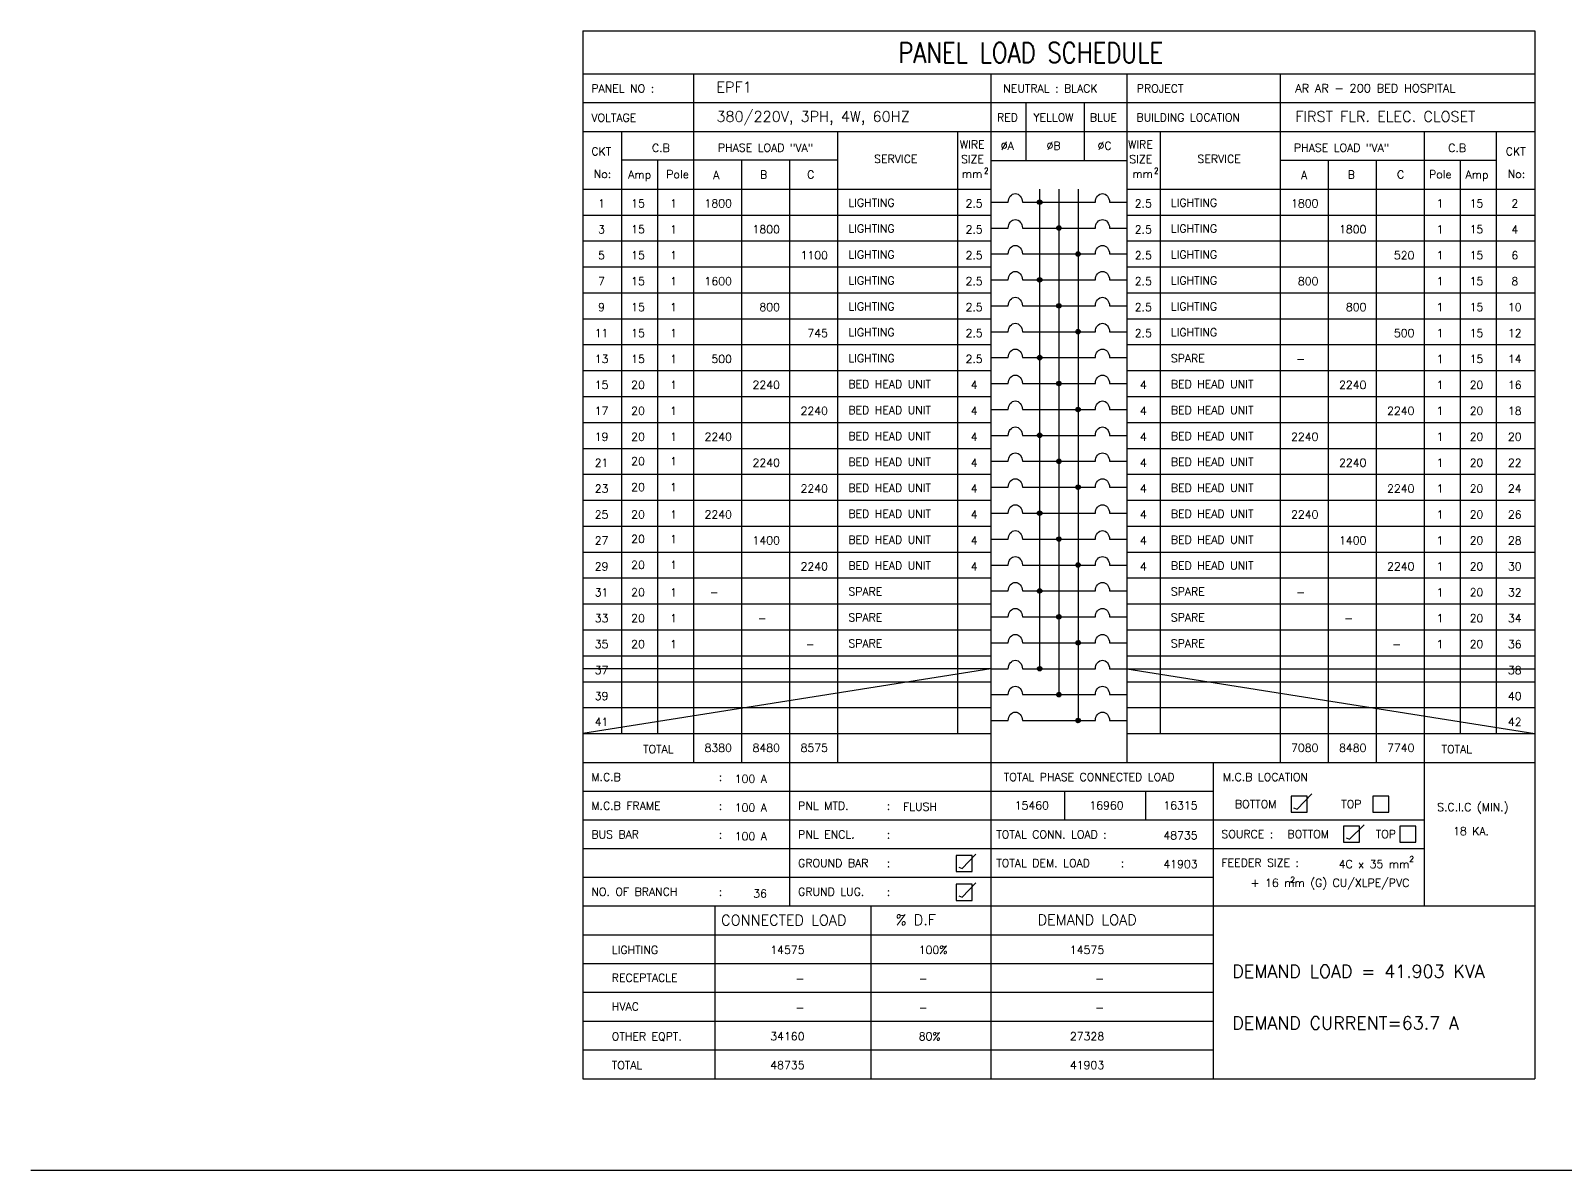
# Model space of a CAD drawing. Extents: x -114332 to -114222, y 51618 to 51715.
# Drawn here: x -114331.95 to -114298.43, y 51679.3 to 51704.18 of the extents above; entities that cross this region are included whole.
import ezdxf
from ezdxf.enums import TextEntityAlignment as Align

# ---------------------------------------------------------------- set-up
doc = ezdxf.new("R2010")
doc.units = 0
doc.header["$MEASUREMENT"] = 0
for name, color, linetype in [('BORDER', 4, 'CONTINUOUS'), ('E-TXT', 2, 'CONTINUOUS'), ('PANEL', 2, 'CONTINUOUS')]:
    doc.layers.add(name, color=color, linetype=linetype)
doc.styles.add('ROMANS', font='ROMANS.shx', dxfattribs={"height": 0.4})
pattern_1 = [(315, (90723.014225, 53737.267809), (0.00864749998874, 0.00864749998874), [])]
pattern_2 = [(315, (90723.014225, 53738.96595), (0.00864749998874, 0.00864749998874), [])]
pattern_3 = [(315, (90723.014225, 53740.664091), (0.00864749998874, 0.00864749998874), [])]
pattern_4 = [(315, (90723.014225, 53742.362232), (0.00864749998874, 0.00864749998874), [])]
pattern_5 = [(315, (90723.014225, 53744.060373), (0.00864749998874, 0.00864749998874), [])]
pattern_6 = [(315, (90723.014225, 53745.758515), (0.00864749998874, 0.00864749998874), [])]

msp = doc.modelspace()

# ---------------------------------------------------------------- hatches: boundary and pattern name
at = {"layer": 'PANEL', "linetype": 'Continuous'}
h = msp.add_hatch(dxfattribs=at)
h.set_pattern_fill('ANSI31', color=256, scale=0.068485, angle=406.041, style=0)
h.set_pattern_definition([(91.040959325, (90723.014225, 53745.758515), (-0.00855917542476, -0.00015552164567), [])])
h.paths.add_polyline_path([(-114309.962, 51700.44, 1), (-114309.865, 51700.44, 1)])
h = msp.add_hatch(dxfattribs=at)
h.set_pattern_fill('ANSI31', color=256, scale=0.097835, angle=270, style=0)
h.set_pattern_definition(pattern_6)
h.paths.add_polyline_path([(-114309.543, 51699.874, 1), (-114309.445, 51699.874, 1)])
h = msp.add_hatch(dxfattribs=at)
h.set_pattern_fill('ANSI31', color=256, scale=0.097835, angle=270, style=0)
h.set_pattern_definition(pattern_6)
h.paths.add_polyline_path([(-114309.026, 51699.308, 1), (-114309.124, 51699.308, 1)])
h = msp.add_hatch(dxfattribs=at)
h.set_pattern_fill('ANSI31', color=256, scale=0.097835, angle=270, style=0)
h.set_pattern_definition(pattern_6)
h.paths.add_polyline_path([(-114309.865, 51698.742, 1), (-114309.962, 51698.742, 1)])
h = msp.add_hatch(dxfattribs=at)
h.set_pattern_fill('ANSI31', color=256, scale=0.097835, angle=270, style=0)
h.set_pattern_definition(pattern_6)
h.paths.add_polyline_path([(-114309.445, 51698.176, 1), (-114309.543, 51698.176, 1)])
h = msp.add_hatch(dxfattribs=at)
h.set_pattern_fill('ANSI31', color=256, scale=0.097835, angle=270, style=0)
h.set_pattern_definition(pattern_6)
h.paths.add_polyline_path([(-114309.026, 51697.61, 1), (-114309.124, 51697.61, 1)])
h = msp.add_hatch(dxfattribs=at)
h.set_pattern_fill('ANSI31', color=256, scale=0.097835, angle=270, style=0)
h.set_pattern_definition(pattern_5)
h.paths.add_polyline_path([(-114309.865, 51697.044, 1), (-114309.962, 51697.044, 1)])
h = msp.add_hatch(dxfattribs=at)
h.set_pattern_fill('ANSI31', color=256, scale=0.097835, angle=270, style=0)
h.set_pattern_definition(pattern_5)
h.paths.add_polyline_path([(-114309.445, 51696.478, 1), (-114309.543, 51696.478, 1)])
h = msp.add_hatch(dxfattribs=at)
h.set_pattern_fill('ANSI31', color=256, scale=0.097835, angle=270, style=0)
h.set_pattern_definition(pattern_5)
h.paths.add_polyline_path([(-114309.026, 51695.912, 1), (-114309.124, 51695.912, 1)])
h = msp.add_hatch(dxfattribs=at)
h.set_pattern_fill('ANSI31', color=256, scale=0.097835, angle=270, style=0)
h.set_pattern_definition(pattern_4)
h.paths.add_polyline_path([(-114309.865, 51695.346, 1), (-114309.962, 51695.346, 1)])
h = msp.add_hatch(dxfattribs=at)
h.set_pattern_fill('ANSI31', color=256, scale=0.097835, angle=270, style=0)
h.set_pattern_definition(pattern_4)
h.paths.add_polyline_path([(-114309.445, 51694.78, 1), (-114309.543, 51694.78, 1)])
h = msp.add_hatch(dxfattribs=at)
h.set_pattern_fill('ANSI31', color=256, scale=0.097835, angle=270, style=0)
h.set_pattern_definition(pattern_4)
h.paths.add_polyline_path([(-114309.026, 51694.214, 1), (-114309.124, 51694.214, 1)])
h = msp.add_hatch(dxfattribs=at)
h.set_pattern_fill('ANSI31', color=256, scale=0.097835, angle=270, style=0)
h.set_pattern_definition(pattern_3)
h.paths.add_polyline_path([(-114309.865, 51693.648, 1), (-114309.962, 51693.648, 1)])
h = msp.add_hatch(dxfattribs=at)
h.set_pattern_fill('ANSI31', color=256, scale=0.097835, angle=270, style=0)
h.set_pattern_definition(pattern_3)
h.paths.add_polyline_path([(-114309.445, 51693.082, 1), (-114309.543, 51693.082, 1)])
h = msp.add_hatch(dxfattribs=at)
h.set_pattern_fill('ANSI31', color=256, scale=0.097835, angle=270, style=0)
h.set_pattern_definition(pattern_3)
h.paths.add_polyline_path([(-114309.026, 51692.516, 1), (-114309.124, 51692.516, 1)])
h = msp.add_hatch(dxfattribs=at)
h.set_pattern_fill('ANSI31', color=256, scale=0.097835, angle=270, style=0)
h.set_pattern_definition(pattern_2)
h.paths.add_polyline_path([(-114309.865, 51691.95, 1), (-114309.962, 51691.95, 1)])
h = msp.add_hatch(dxfattribs=at)
h.set_pattern_fill('ANSI31', color=256, scale=0.097835, angle=270, style=0)
h.set_pattern_definition(pattern_2)
h.paths.add_polyline_path([(-114309.445, 51691.383, 1), (-114309.543, 51691.383, 1)])
h = msp.add_hatch(dxfattribs=at)
h.set_pattern_fill('ANSI31', color=256, scale=0.097835, angle=270, style=0)
h.set_pattern_definition(pattern_2)
h.paths.add_polyline_path([(-114309.026, 51690.817, 1), (-114309.124, 51690.817, 1)])
h = msp.add_hatch(dxfattribs=at)
h.set_pattern_fill('ANSI31', color=256, scale=0.097835, angle=270, style=0)
h.set_pattern_definition(pattern_1)
h.paths.add_polyline_path([(-114309.865, 51690.251, 1), (-114309.962, 51690.251, 1)])
h = msp.add_hatch(dxfattribs=at)
h.set_pattern_fill('ANSI31', color=256, scale=0.097835, angle=270, style=0)
h.set_pattern_definition(pattern_1)
h.paths.add_polyline_path([(-114309.445, 51689.685, 1), (-114309.543, 51689.685, 1)])
h = msp.add_hatch(dxfattribs=at)
h.set_pattern_fill('ANSI31', color=256, scale=0.097835, angle=270, style=0)
h.set_pattern_definition(pattern_1)
h.paths.add_polyline_path([(-114309.026, 51689.119, 1), (-114309.124, 51689.119, 1)])

# ---------------------------------------------------------------- linework, layer by layer
at = {"layer": 'BORDER', "color": 1}
msp.add_line((-114331.947, 51679.299), (-114221.674, 51679.299), dxfattribs=at)
at = {"layer": 'PANEL', "color": 6}
for p, q in [((-114319.889, 51704.182), (-114299.099, 51704.182)), ((-114319.889, 51704.182), (-114319.889, 51681.299)), ((-114299.099, 51704.182), (-114299.099, 51681.299)), ((-114319.889, 51681.299), (-114299.099, 51681.299))]:
    msp.add_line(p, q, dxfattribs=at)
at = {"layer": 'PANEL', "color": 2}
for p, q in [((-114319.889, 51703.239), (-114299.099, 51703.239)), ((-114310.979, 51703.239), (-114310.979, 51688.203)), ((-114308.009, 51703.239), (-114308.009, 51688.203)), ((-114319.889, 51701.981), (-114299.099, 51701.981)), ((-114310.979, 51701.349), (-114308.009, 51701.349)), ((-114319.889, 51688.203), (-114299.099, 51688.203))]:
    msp.add_line(p, q, dxfattribs=at)
at = {"layer": 'PANEL', "color": 11}
for p, q in [((-114317.47, 51703.239), (-114317.47, 51688.203)), ((-114304.663, 51703.239), (-114304.663, 51688.203)), ((-114319.042, 51701.981), (-114319.042, 51688.836)), ((-114314.325, 51701.981), (-114314.325, 51688.203)), ((-114311.705, 51701.981), (-114311.705, 51688.836)), ((-114307.284, 51701.981), (-114307.284, 51688.836)), ((-114301.518, 51701.981), (-114301.518, 51685.073)), ((-114299.946, 51701.981), (-114299.946, 51688.836)), ((-114314.325, 51701.352), (-114319.042, 51701.352)), ((-114318.256, 51701.352), (-114318.256, 51688.836)), ((-114316.422, 51701.352), (-114316.422, 51688.203)), ((-114315.374, 51701.352), (-114315.374, 51685.073)), ((-114304.663, 51701.352), (-114299.946, 51701.352)), ((-114303.615, 51701.352), (-114303.615, 51688.203)), ((-114302.567, 51701.352), (-114302.567, 51688.203)), ((-114300.732, 51701.352), (-114300.732, 51688.836)), ((-114319.889, 51700.723), (-114310.979, 51700.723)), ((-114308.009, 51700.723), (-114299.099, 51700.723)), ((-114319.889, 51700.157), (-114310.979, 51700.157)), ((-114308.009, 51700.157), (-114299.099, 51700.157)), ((-114319.889, 51699.591), (-114310.979, 51699.591)), ((-114308.009, 51699.591), (-114299.099, 51699.591)), ((-114319.889, 51699.025), (-114310.979, 51699.025)), ((-114308.009, 51699.025), (-114299.099, 51699.025)), ((-114319.889, 51698.459), (-114310.979, 51698.459)), ((-114308.009, 51698.459), (-114299.099, 51698.459)), ((-114319.889, 51697.893), (-114310.979, 51697.893)), ((-114308.009, 51697.893), (-114299.099, 51697.893)), ((-114319.889, 51697.327), (-114310.979, 51697.327)), ((-114308.009, 51697.327), (-114299.099, 51697.327)), ((-114319.889, 51696.761), (-114310.979, 51696.761)), ((-114308.009, 51696.761), (-114299.099, 51696.761)), ((-114319.889, 51696.195), (-114310.979, 51696.195)), ((-114308.009, 51696.195), (-114299.099, 51696.195)), ((-114319.889, 51695.629), (-114310.979, 51695.629)), ((-114308.009, 51695.629), (-114299.099, 51695.629)), ((-114319.889, 51695.063), (-114310.979, 51695.063)), ((-114308.009, 51695.063), (-114299.099, 51695.063)), ((-114319.889, 51694.497), (-114310.979, 51694.497)), ((-114308.009, 51694.497), (-114299.099, 51694.497)), ((-114319.889, 51693.931), (-114310.979, 51693.931)), ((-114308.009, 51693.931), (-114299.099, 51693.931)), ((-114319.889, 51693.365), (-114310.979, 51693.365)), ((-114308.009, 51693.365), (-114299.099, 51693.365)), ((-114319.889, 51692.799), (-114310.979, 51692.799)), ((-114308.009, 51692.799), (-114299.099, 51692.799)), ((-114319.889, 51692.233), (-114310.979, 51692.233)), ((-114308.009, 51692.233), (-114299.099, 51692.233)), ((-114319.889, 51691.666), (-114310.979, 51691.666)), ((-114308.009, 51691.666), (-114299.099, 51691.666)), ((-114319.889, 51691.1), (-114310.979, 51691.1)), ((-114308.009, 51691.1), (-114299.099, 51691.1)), ((-114319.889, 51690.534), (-114310.979, 51690.534)), ((-114308.009, 51690.534), (-114299.099, 51690.534)), ((-114319.889, 51689.968), (-114310.979, 51689.968)), ((-114308.009, 51689.968), (-114299.099, 51689.968)), ((-114319.889, 51689.402), (-114310.979, 51689.402)), ((-114308.009, 51689.402), (-114299.099, 51689.402)), ((-114319.889, 51688.836), (-114310.979, 51688.836)), ((-114308.009, 51688.836), (-114299.099, 51688.836)), ((-114310.979, 51688.203), (-114310.979, 51681.299)), ((-114306.128, 51688.203), (-114306.128, 51685.073)), ((-114319.889, 51687.577), (-114306.128, 51687.577)), ((-114309.373, 51687.577), (-114309.373, 51686.951)), ((-114307.603, 51687.577), (-114307.603, 51686.951)), ((-114319.889, 51686.951), (-114301.518, 51686.951)), ((-114319.889, 51686.325), (-114301.518, 51686.325)), ((-114319.889, 51685.699), (-114306.128, 51685.699)), ((-114319.889, 51685.073), (-114299.099, 51685.073)), ((-114317.008, 51685.073), (-114317.008, 51681.299)), ((-114313.6, 51685.073), (-114313.6, 51681.299)), ((-114306.128, 51685.073), (-114306.128, 51681.299)), ((-114319.889, 51684.444), (-114306.128, 51684.444)), ((-114319.889, 51683.815), (-114306.128, 51683.815)), ((-114319.889, 51683.186), (-114306.128, 51683.186)), ((-114319.889, 51682.557), (-114306.128, 51682.557)), ((-114319.889, 51681.928), (-114306.128, 51681.928))]:
    msp.add_line(p, q, dxfattribs=at)
at = {"layer": 'PANEL'}
for p, q in [((-114319.889, 51702.613), (-114299.099, 51702.613)), ((-114310.209, 51701.349), (-114310.209, 51702.613)), ((-114308.933, 51701.349), (-114308.933, 51702.613)), ((-114310.979, 51700.44), (-114310.6, 51700.44)), ((-114310.292, 51700.44), (-114308.696, 51700.44)), ((-114309.914, 51700.723), (-114309.914, 51690.251)), ((-114309.494, 51700.723), (-114309.494, 51689.685)), ((-114309.075, 51700.723), (-114309.075, 51689.119)), ((-114308.388, 51700.44), (-114308.009, 51700.44)), ((-114310.979, 51699.874), (-114310.6, 51699.874)), ((-114310.292, 51699.874), (-114308.696, 51699.874)), ((-114308.388, 51699.874), (-114308.009, 51699.874)), ((-114310.979, 51699.308), (-114310.6, 51699.308)), ((-114310.292, 51699.308), (-114308.696, 51699.308)), ((-114308.388, 51699.308), (-114308.009, 51699.308)), ((-114310.979, 51698.742), (-114310.6, 51698.742)), ((-114310.292, 51698.742), (-114308.696, 51698.742)), ((-114308.388, 51698.742), (-114308.009, 51698.742)), ((-114310.979, 51698.176), (-114310.6, 51698.176)), ((-114310.292, 51698.176), (-114308.696, 51698.176)), ((-114308.388, 51698.176), (-114308.009, 51698.176)), ((-114310.979, 51697.61), (-114310.6, 51697.61)), ((-114310.292, 51697.61), (-114308.696, 51697.61)), ((-114308.388, 51697.61), (-114308.009, 51697.61)), ((-114310.979, 51697.044), (-114310.6, 51697.044)), ((-114310.292, 51697.044), (-114308.696, 51697.044)), ((-114308.388, 51697.044), (-114308.009, 51697.044)), ((-114310.979, 51696.478), (-114310.6, 51696.478)), ((-114310.292, 51696.478), (-114308.696, 51696.478)), ((-114308.388, 51696.478), (-114308.009, 51696.478)), ((-114310.979, 51695.912), (-114310.6, 51695.912)), ((-114310.292, 51695.912), (-114308.696, 51695.912)), ((-114308.388, 51695.912), (-114308.009, 51695.912)), ((-114310.979, 51695.346), (-114310.6, 51695.346)), ((-114310.292, 51695.346), (-114308.696, 51695.346)), ((-114308.388, 51695.346), (-114308.009, 51695.346)), ((-114310.979, 51694.78), (-114310.6, 51694.78)), ((-114310.292, 51694.78), (-114308.696, 51694.78)), ((-114308.388, 51694.78), (-114308.009, 51694.78)), ((-114310.979, 51694.214), (-114310.6, 51694.214)), ((-114310.292, 51694.214), (-114308.696, 51694.214)), ((-114308.388, 51694.214), (-114308.009, 51694.214)), ((-114310.979, 51693.648), (-114310.6, 51693.648)), ((-114310.292, 51693.648), (-114308.696, 51693.648)), ((-114308.388, 51693.648), (-114308.009, 51693.648)), ((-114310.979, 51693.082), (-114310.6, 51693.082)), ((-114310.292, 51693.082), (-114308.696, 51693.082)), ((-114308.388, 51693.082), (-114308.009, 51693.082)), ((-114310.979, 51692.516), (-114310.6, 51692.516)), ((-114310.292, 51692.516), (-114308.696, 51692.516)), ((-114308.388, 51692.516), (-114308.009, 51692.516)), ((-114310.979, 51691.95), (-114310.6, 51691.95)), ((-114310.292, 51691.95), (-114308.696, 51691.95)), ((-114308.388, 51691.95), (-114308.009, 51691.95)), ((-114310.979, 51691.383), (-114310.6, 51691.383)), ((-114310.292, 51691.383), (-114308.696, 51691.383)), ((-114308.388, 51691.383), (-114308.009, 51691.383)), ((-114310.979, 51690.817), (-114310.6, 51690.817)), ((-114310.292, 51690.817), (-114308.696, 51690.817)), ((-114308.388, 51690.817), (-114308.009, 51690.817)), ((-114310.979, 51690.251), (-114310.6, 51690.251)), ((-114310.292, 51690.251), (-114308.696, 51690.251)), ((-114308.388, 51690.251), (-114308.009, 51690.251)), ((-114310.979, 51689.685), (-114310.6, 51689.685)), ((-114310.292, 51689.685), (-114308.696, 51689.685)), ((-114308.388, 51689.685), (-114308.009, 51689.685)), ((-114310.979, 51689.119), (-114310.6, 51689.119)), ((-114310.292, 51689.119), (-114308.696, 51689.119)), ((-114308.388, 51689.119), (-114308.009, 51689.119)), ((-114304.291, 51687.183), (-114303.973, 51687.516)), ((-114304.367, 51687.214), (-114304.291, 51687.183)), ((-114303.144, 51686.528), (-114302.825, 51686.841)), ((-114303.22, 51686.559), (-114303.144, 51686.528)), ((-114311.604, 51685.888), (-114311.305, 51686.2)), ((-114311.68, 51685.918), (-114311.604, 51685.888)), ((-114311.604, 51685.26), (-114311.305, 51685.573)), ((-114311.68, 51685.291), (-114311.604, 51685.26))]:
    msp.add_line(p, q, dxfattribs=at)
at = {"layer": 'PANEL', "color": 7}
for p, q in [((-114310.979, 51690.251), (-114319.889, 51688.836)), ((-114310.979, 51690.251), (-114319.889, 51690.251)), ((-114308.009, 51690.251), (-114299.099, 51688.836)), ((-114308.009, 51690.251), (-114299.099, 51690.251))]:
    msp.add_line(p, q, dxfattribs=at)
at = {"layer": 'PANEL', "color": 11}
for points in [[(-114304.075, 51687.467), (-114304.424, 51687.467), (-114304.424, 51687.117), (-114304.075, 51687.117)], [(-114302.29, 51687.467), (-114302.64, 51687.467), (-114302.64, 51687.117), (-114302.29, 51687.117)], [(-114302.927, 51686.812), (-114303.277, 51686.812), (-114303.277, 51686.462), (-114302.927, 51686.462)], [(-114301.7, 51686.812), (-114302.05, 51686.812), (-114302.05, 51686.462), (-114301.7, 51686.462)], [(-114311.387, 51686.171), (-114311.737, 51686.171), (-114311.737, 51685.822), (-114311.387, 51685.822)], [(-114311.387, 51685.544), (-114311.737, 51685.544), (-114311.737, 51685.194), (-114311.387, 51685.194)]]:
    msp.add_lwpolyline(points, close=True, dxfattribs=at)
at = {"layer": 'PANEL'}
for centre in [(-114309.914, 51700.44), (-114309.494, 51699.874), (-114309.075, 51699.308), (-114309.914, 51698.742), (-114309.494, 51698.176), (-114309.075, 51697.61), (-114309.914, 51697.044), (-114309.494, 51696.478), (-114309.075, 51695.912), (-114309.914, 51695.346), (-114309.494, 51694.78), (-114309.075, 51694.214), (-114309.914, 51693.648), (-114309.494, 51693.082), (-114309.075, 51692.516), (-114309.914, 51691.95), (-114309.494, 51691.383), (-114309.075, 51690.817), (-114309.914, 51690.251), (-114309.494, 51689.685), (-114309.075, 51689.119)]:
    msp.add_circle(centre, 0.0489, dxfattribs=at)
at = {"layer": 'PANEL', "extrusion": (0, 0, -1)}
for centre in [(-114310.446, 51700.44), (-114308.542, 51700.44), (-114310.446, 51699.874), (-114308.542, 51699.874), (-114310.446, 51699.308), (-114308.542, 51699.308), (-114310.446, 51698.742), (-114308.542, 51698.742), (-114310.446, 51698.176), (-114308.542, 51698.176), (-114310.446, 51697.61), (-114308.542, 51697.61), (-114310.446, 51697.044), (-114308.542, 51697.044), (-114310.446, 51696.478), (-114308.542, 51696.478), (-114310.446, 51695.912), (-114308.542, 51695.912), (-114310.446, 51695.346), (-114308.542, 51695.346), (-114310.446, 51694.78), (-114308.542, 51694.78), (-114310.446, 51694.214), (-114308.542, 51694.214), (-114310.446, 51693.648), (-114308.542, 51693.648), (-114310.446, 51693.082), (-114308.542, 51693.082), (-114310.446, 51692.516), (-114308.542, 51692.516), (-114310.446, 51691.95), (-114308.542, 51691.95), (-114310.446, 51691.383), (-114308.542, 51691.383), (-114310.446, 51690.817), (-114308.542, 51690.817), (-114310.446, 51690.251), (-114308.542, 51690.251), (-114310.446, 51689.685), (-114308.542, 51689.685), (-114310.446, 51689.119), (-114308.542, 51689.119)]:
    msp.add_ellipse(centre, major_axis=(0, 0.185), ratio=0.833333, start_param=-1.570796, end_param=1.570796, dxfattribs=at)

# ---------------------------------------------------------------- texts
at = {"layer": 'E-TXT', "style": 'ROMANS'}
for s, height, p in [('EPF1', 0.2306, (-114316.972, 51702.834)), ('AR AR - 200 BED HOSPITAL', 0.18169, (-114304.331, 51702.836)), ('380/220V, 3PH, 4W, 60HZ', 0.23061, (-114316.972, 51702.194)), ('FIRST FLR. ELEC. CLOSET', 0.23061, (-114304.331, 51702.194)), ('15', 0.1747, (-114318.834, 51700.324)), ('15', 0.1747, (-114300.524, 51700.324)), ('15', 0.1747, (-114318.834, 51699.758)), ('15', 0.1747, (-114300.524, 51699.758)), ('15', 0.1747, (-114318.834, 51699.192)), ('15', 0.1747, (-114300.524, 51699.192)), ('15', 0.1747, (-114318.834, 51698.626)), ('15', 0.1747, (-114300.524, 51698.626)), ('15', 0.1747, (-114318.834, 51698.06)), ('15', 0.1747, (-114300.524, 51698.06)), ('15', 0.1747, (-114318.834, 51697.493)), ('15', 0.1747, (-114300.524, 51697.493)), ('15', 0.1747, (-114318.834, 51696.927)), ('15', 0.1747, (-114300.524, 51696.927)), ('20', 0.1747, (-114318.834, 51696.361)), ('20', 0.1747, (-114300.524, 51696.361)), ('20', 0.1747, (-114318.834, 51695.795)), ('20', 0.1747, (-114300.524, 51695.795)), ('20', 0.1747, (-114318.834, 51695.229)), ('20', 0.1747, (-114300.524, 51695.229)), ('20', 0.1747, (-114318.834, 51694.695)), ('20', 0.1747, (-114300.524, 51694.663)), ('20', 0.1747, (-114318.834, 51694.129)), ('20', 0.1747, (-114300.524, 51694.097)), ('20', 0.1747, (-114318.834, 51693.531)), ('20', 0.1747, (-114300.524, 51693.531)), ('20', 0.1747, (-114318.834, 51692.997)), ('20', 0.1747, (-114300.524, 51692.965)), ('20', 0.1747, (-114318.834, 51692.43)), ('20', 0.1747, (-114300.524, 51692.399)), ('20', 0.1747, (-114318.834, 51691.833)), ('20', 0.1747, (-114300.524, 51691.833)), ('20', 0.1747, (-114318.834, 51691.267)), ('20', 0.1747, (-114300.524, 51691.267)), ('20', 0.1747, (-114318.834, 51690.701)), ('20', 0.1747, (-114300.524, 51690.701))]:
    msp.add_text(s, height=height, dxfattribs=at).set_placement(p)
for s, height, p in [('1', 0.175, (-114317.909, 51700.41)), ('2.5', 0.1747, (-114311.345, 51700.41)), ('2.5', 0.1747, (-114307.65, 51700.41)), ('1', 0.175, (-114301.171, 51700.41)), ('1', 0.175, (-114317.909, 51699.844)), ('2.5', 0.1747, (-114311.345, 51699.844)), ('2.5', 0.1747, (-114307.65, 51699.844)), ('1', 0.175, (-114301.171, 51699.844)), ('1', 0.175, (-114317.909, 51699.278)), ('2.5', 0.1747, (-114311.345, 51699.278)), ('2.5', 0.1747, (-114307.65, 51699.278)), ('1', 0.175, (-114301.171, 51699.278)), ('1', 0.175, (-114317.909, 51698.712)), ('2.5', 0.1747, (-114311.345, 51698.712)), ('2.5', 0.1747, (-114307.65, 51698.712)), ('1', 0.175, (-114301.171, 51698.712)), ('1', 0.175, (-114317.909, 51698.146)), ('2.5', 0.1747, (-114311.345, 51698.146)), ('2.5', 0.1747, (-114307.65, 51698.146)), ('1', 0.175, (-114301.171, 51698.146)), ('1', 0.175, (-114317.909, 51697.58)), ('2.5', 0.1747, (-114311.345, 51697.58)), ('2.5', 0.1747, (-114307.65, 51697.58)), ('1', 0.175, (-114301.171, 51697.58)), ('1', 0.175, (-114317.909, 51697.014)), ('2.5', 0.1747, (-114311.345, 51697.014)), ('1', 0.175, (-114301.171, 51697.014)), ('1', 0.175, (-114317.909, 51696.448)), ('4', 0.175, (-114311.345, 51696.448)), ('4', 0.175, (-114311.345, 51696.448)), ('4', 0.175, (-114307.65, 51696.448)), ('4', 0.175, (-114307.65, 51696.448)), ('1', 0.175, (-114301.171, 51696.448)), ('1', 0.175, (-114317.909, 51695.882)), ('4', 0.175, (-114311.345, 51695.882)), ('4', 0.175, (-114311.345, 51695.882)), ('4', 0.175, (-114307.65, 51695.882)), ('4', 0.175, (-114307.65, 51695.882)), ('1', 0.175, (-114301.171, 51695.882)), ('1', 0.175, (-114317.909, 51695.316)), ('4', 0.175, (-114311.345, 51695.316)), ('4', 0.175, (-114307.65, 51695.316)), ('4', 0.175, (-114307.65, 51695.316)), ('1', 0.175, (-114301.171, 51695.316)), ('1', 0.175, (-114317.909, 51694.781)), ('4', 0.175, (-114311.345, 51694.749)), ('4', 0.175, (-114311.345, 51694.749)), ('4', 0.175, (-114307.65, 51694.749)), ('4', 0.175, (-114307.65, 51694.749)), ('1', 0.175, (-114301.171, 51694.749)), ('1', 0.175, (-114317.909, 51694.215)), ('4', 0.175, (-114311.345, 51694.183)), ('4', 0.175, (-114307.65, 51694.183)), ('4', 0.175, (-114307.65, 51694.183)), ('1', 0.175, (-114301.171, 51694.183)), ('1', 0.175, (-114317.909, 51693.617)), ('4', 0.175, (-114311.345, 51693.617)), ('4', 0.175, (-114307.65, 51693.617)), ('4', 0.175, (-114307.65, 51693.617)), ('1', 0.175, (-114301.171, 51693.617)), ('1', 0.175, (-114317.909, 51693.083)), ('4', 0.175, (-114311.345, 51693.051)), ('4', 0.175, (-114311.345, 51693.051)), ('4', 0.175, (-114307.65, 51693.051)), ('4', 0.175, (-114307.65, 51693.051)), ('1', 0.175, (-114301.171, 51693.051)), ('1', 0.175, (-114317.909, 51692.517)), ('4', 0.175, (-114311.345, 51692.485)), ('4', 0.175, (-114307.65, 51692.485)), ('4', 0.175, (-114307.65, 51692.485)), ('1', 0.175, (-114301.171, 51692.485)), ('1', 0.175, (-114317.909, 51691.919)), ('1', 0.175, (-114301.171, 51691.919)), ('1', 0.175, (-114317.909, 51691.353)), ('1', 0.175, (-114301.171, 51691.353)), ('1', 0.175, (-114317.909, 51690.787)), ('1', 0.175, (-114301.171, 51690.787))]:
    msp.add_text(s, height=height, dxfattribs=at).set_placement(p, align=Align.MIDDLE)
for s, height, p in [('1800', 0.1747, (-114316.633, 51700.324)), ('1800', 0.1747, (-114303.826, 51700.324)), ('1800', 0.1747, (-114315.585, 51699.758)), ('1800', 0.1747, (-114302.778, 51699.758)), ('1100', 0.1747, (-114314.536, 51699.192)), ('520', 0.1747, (-114301.729, 51699.192)), ('1600', 0.1747, (-114316.633, 51698.626)), ('800', 0.1747, (-114303.826, 51698.626)), ('800', 0.1747, (-114315.585, 51698.06)), ('800', 0.1747, (-114302.778, 51698.06)), ('745', 0.1747, (-114314.536, 51697.493)), ('500', 0.1747, (-114301.729, 51697.493)), ('500', 0.1747, (-114316.633, 51696.927)), ('-', 0.175, (-114304.118, 51696.927)), ('2240', 0.1747, (-114315.585, 51696.361)), ('2240', 0.1747, (-114302.778, 51696.361)), ('2240', 0.1747, (-114314.536, 51695.795)), ('2240', 0.1747, (-114301.729, 51695.795)), ('2240', 0.1747, (-114316.633, 51695.229)), ('2240', 0.1747, (-114303.826, 51695.229)), ('2240', 0.1747, (-114315.585, 51694.663)), ('2240', 0.1747, (-114302.778, 51694.663)), ('2240', 0.1747, (-114314.536, 51694.097)), ('2240', 0.1747, (-114301.729, 51694.097)), ('2240', 0.1747, (-114316.633, 51693.531)), ('2240', 0.1747, (-114303.826, 51693.531)), ('1400', 0.1747, (-114315.585, 51692.965)), ('1400', 0.1747, (-114302.778, 51692.965)), ('2240', 0.1747, (-114314.536, 51692.399)), ('2240', 0.1747, (-114301.729, 51692.399)), ('-', 0.175, (-114316.925, 51691.833)), ('-', 0.175, (-114304.118, 51691.833)), ('-', 0.175, (-114315.877, 51691.267)), ('-', 0.175, (-114303.07, 51691.267)), ('-', 0.175, (-114314.828, 51690.701)), ('-', 0.175, (-114302.021, 51690.701)), ('8380', 0.1747, (-114316.633, 51688.437)), ('8480', 0.1747, (-114315.585, 51688.437)), ('8575', 0.1747, (-114314.536, 51688.437)), ('7080', 0.1747, (-114303.826, 51688.437)), ('8480', 0.1747, (-114302.778, 51688.437)), ('7740', 0.1747, (-114301.729, 51688.437)), ('100 A', 0.1747, (-114315.87, 51687.76)), ('100 A', 0.1747, (-114315.87, 51687.133)), ('FLUSH', 0.1747, (-114312.156, 51687.151)), ('15460', 0.1747, (-114309.71, 51687.178)), ('16960', 0.1747, (-114308.08, 51687.178)), ('16315', 0.1747, (-114306.464, 51687.178)), ('48735', 0.1747, (-114306.464, 51686.525)), ('100 A', 0.1747, (-114315.87, 51686.507)), ('41903', 0.1747, (-114306.464, 51685.899)), ('4C x 35 mm', 0.1747, (-114301.84, 51685.899)), ('2', 0.122, (-114301.739, 51686.038)), ('+ 16 mm (G) CU/XLPE/PVC', 0.17471, (-114301.84, 51685.489)), ('2', 0.122, (-114304.335, 51685.586)), ('36', 0.1747, (-114315.87, 51685.255)), ('14575', 0.1747, (-114315.048, 51684.025)), ('14575', 0.1747, (-114308.505, 51684.025)), ('-', 0.175, (-114315.048, 51683.396)), ('-', 0.175, (-114308.505, 51683.396)), ('-', 0.175, (-114315.048, 51682.767)), ('-', 0.175, (-114308.505, 51682.767)), ('34160', 0.1747, (-114315.048, 51682.138)), ('27328', 0.1747, (-114308.505, 51682.138)), ('48735', 0.1747, (-114315.048, 51681.51)), ('41903', 0.1747, (-114308.505, 51681.51))]:
    msp.add_text(s, height=height, dxfattribs=at).set_placement(p, align=Align.RIGHT)
at = {"layer": 'PANEL', "color": 6, "style": 'ROMANS', "width": 0.833333}
msp.add_text('PANEL LOAD SCHEDULE', height=0.44026, dxfattribs=at).set_placement((-114313.004, 51703.483))
at = {"layer": 'PANEL', "style": 'ROMANS'}
for s, height, p in [('PANEL NO :', 0.1747, (-114319.704, 51702.834)), ('NEUTRAL : BLACK', 0.17471, (-114310.708, 51702.834)), ('PROJECT', 0.1747, (-114307.792, 51702.834)), ('VOLTAGE', 0.1747, (-114319.704, 51702.196)), ('RED', 0.1747, (-114310.845, 51702.202)), ('YELLOW', 0.1747, (-114310.051, 51702.202)), ('BLUE', 0.1747, (-114308.818, 51702.202)), ('BUILDING LOCATION', 0.17471, (-114307.8, 51702.202)), ('WIRE', 0.1747, (-114311.656, 51701.611)), ('WIRE', 0.1747, (-114307.981, 51701.611)), ('CKT', 0.1747, (-114319.704, 51701.46)), ('C.B', 0.1747, (-114318.38, 51701.535)), ('PHASE LOAD "VA"', 0.17471, (-114316.94, 51701.541)), ('SERVICE', 0.1747, (-114313.528, 51701.296)), ('SIZE', 0.1747, (-114311.631, 51701.29)), ('%%CA', 0.1747, (-114310.763, 51701.583)), ('%%CB', 0.1747, (-114309.763, 51701.583)), ('%%CC', 0.1747, (-114308.648, 51701.583)), ('SIZE', 0.1747, (-114307.957, 51701.29)), ('SERVICE', 0.1747, (-114306.467, 51701.296)), ('PHASE LOAD "VA"', 0.17471, (-114304.361, 51701.541)), ('C.B', 0.1747, (-114300.991, 51701.535)), ('CKT', 0.1747, (-114299.734, 51701.46)), ('No:', 0.1747, (-114319.652, 51700.967)), ('Amp', 0.1747, (-114318.899, 51700.953)), ('Pole', 0.1747, (-114318.068, 51700.96)), ('A', 0.175, (-114317.042, 51700.944)), ('B', 0.175, (-114316.018, 51700.952)), ('C', 0.175, (-114314.991, 51700.954)), ('A', 0.175, (-114304.206, 51700.944)), ('B', 0.175, (-114303.188, 51700.952)), ('C', 0.175, (-114302.111, 51700.954)), ('Pole', 0.1747, (-114301.411, 51700.96)), ('Amp', 0.1747, (-114300.614, 51700.953)), ('No:', 0.1747, (-114299.694, 51700.967)), ('mm', 0.1747, (-114311.614, 51700.969)), ('mm', 0.1747, (-114307.89, 51700.969)), ('LIGHTING', 0.1747, (-114314.091, 51700.34)), ('LIGHTING', 0.1747, (-114307.049, 51700.34)), ('LIGHTING', 0.1747, (-114314.091, 51699.774)), ('LIGHTING', 0.1747, (-114307.049, 51699.774)), ('LIGHTING', 0.1747, (-114314.091, 51699.207)), ('LIGHTING', 0.1747, (-114307.049, 51699.207)), ('LIGHTING', 0.1747, (-114314.091, 51698.641)), ('LIGHTING', 0.1747, (-114307.049, 51698.641)), ('LIGHTING', 0.1747, (-114314.091, 51698.075)), ('LIGHTING', 0.1747, (-114307.049, 51698.075)), ('LIGHTING', 0.1747, (-114314.091, 51697.509)), ('LIGHTING', 0.1747, (-114307.049, 51697.509)), ('LIGHTING', 0.1747, (-114314.091, 51696.943)), ('SPARE', 0.1747, (-114307.049, 51696.943)), ('BED HEAD UNIT', 0.17471, (-114314.091, 51696.377)), ('BED HEAD UNIT', 0.17471, (-114307.049, 51696.377)), ('BED HEAD UNIT', 0.17471, (-114314.091, 51695.811)), ('BED HEAD UNIT', 0.17471, (-114307.049, 51695.811)), ('BED HEAD UNIT', 0.17471, (-114314.091, 51695.245)), ('BED HEAD UNIT', 0.17471, (-114307.049, 51695.245)), ('BED HEAD UNIT', 0.17471, (-114314.091, 51694.679)), ('BED HEAD UNIT', 0.17471, (-114307.049, 51694.679)), ('BED HEAD UNIT', 0.17471, (-114314.091, 51694.113)), ('BED HEAD UNIT', 0.17471, (-114307.049, 51694.113)), ('BED HEAD UNIT', 0.17471, (-114314.091, 51693.547)), ('BED HEAD UNIT', 0.17471, (-114307.049, 51693.547)), ('BED HEAD UNIT', 0.17471, (-114314.091, 51692.981)), ('BED HEAD UNIT', 0.17471, (-114307.049, 51692.981)), ('BED HEAD UNIT', 0.17471, (-114314.091, 51692.415)), ('BED HEAD UNIT', 0.17471, (-114307.049, 51692.415)), ('SPARE', 0.1747, (-114314.091, 51691.849)), ('SPARE', 0.1747, (-114307.049, 51691.849)), ('SPARE', 0.1747, (-114314.091, 51691.283)), ('SPARE', 0.1747, (-114307.049, 51691.283)), ('SPARE', 0.1747, (-114314.091, 51690.717)), ('SPARE', 0.1747, (-114307.049, 51690.717)), ('TOTAL', 0.1747, (-114318.575, 51688.41)), ('TOTAL', 0.1747, (-114301.138, 51688.41)), ('M.C.B', 0.1747, (-114319.704, 51687.799)), (':', 0.175, (-114316.922, 51687.799)), ('TOTAL PHASE CONNECTED LOAD', 0.17471, (-114310.697, 51687.799)), ('M.C.B LOCATION', 0.17471, (-114305.911, 51687.799)), ('BOTTOM', 0.1747, (-114305.649, 51687.209)), ('TOP', 0.1747, (-114303.329, 51687.209)), ('M.C.B FRAME', 0.17471, (-114319.704, 51687.172)), (':', 0.175, (-114316.922, 51687.172)), ('PNL MTD.', 0.1747, (-114315.188, 51687.172)), (':', 0.175, (-114313.254, 51687.172)), ('S.C.I.C (MIN.)', 0.17471, (-114301.233, 51687.143)), ('BUS BAR', 0.1747, (-114319.704, 51686.546)), ('PNL ENCL.', 0.1747, (-114315.188, 51686.546)), ('TOTAL CONN. LOAD :', 0.17471, (-114310.861, 51686.546)), ('SOURCE :', 0.1747, (-114305.944, 51686.554)), ('BOTTOM', 0.1747, (-114304.502, 51686.554)), ('TOP', 0.1747, (-114302.575, 51686.554)), ('18 KA.', 0.1747, (-114300.887, 51686.619)), (':', 0.175, (-114316.922, 51686.546)), (':', 0.175, (-114313.254, 51686.546)), ('GROUND BAR', 0.1747, (-114315.188, 51685.92)), (':', 0.175, (-114313.254, 51685.92)), ('TOTAL DEM. LOAD ', 0.17471, (-114310.861, 51685.92)), (':', 0.175, (-114308.14, 51685.92)), ('FEEDER SIZE :', 0.17471, (-114305.944, 51685.928)), ('NO. OF BRANCH', 0.17471, (-114319.704, 51685.294)), (':', 0.175, (-114316.922, 51685.294)), ('GRUND LUG.', 0.1747, (-114315.188, 51685.294)), (':', 0.175, (-114313.254, 51685.294)), ('CONNECTED LOAD', 0.23061, (-114316.869, 51684.646)), ('% D.F', 0.2306, (-114313.057, 51684.653)), ('DEMAND LOAD', 0.23061, (-114309.957, 51684.653)), ('LIGHTING', 0.1747, (-114319.257, 51684.024)), ('100%', 0.1747, (-114312.555, 51684.024)), ('DEMAND LOAD = 41.903 KVA', 0.27953, (-114305.708, 51683.504)), ('RECEPTACLE', 0.1747, (-114319.257, 51683.417)), ('-', 0.175, (-114312.555, 51683.395)), ('HVAC', 0.1747, (-114319.257, 51682.787)), ('-', 0.175, (-114312.555, 51682.766)), ('DEMAND CURRENT=63.7 A', 0.27953, (-114305.708, 51682.376)), ('OTHER EQPT.', 0.17471, (-114319.257, 51682.135)), ('80%', 0.1747, (-114312.555, 51682.137)), ('TOTAL', 0.1747, (-114319.257, 51681.506))]:
    msp.add_text(s, height=height, dxfattribs=at).set_placement(p)
at = {"layer": 'PANEL', "style": 'ROMANS', "width": 0.833333}
for p in [(-114311.127, 51701.058), (-114307.414, 51701.058)]:
    msp.add_text('2', height=0.132, dxfattribs=at).set_placement(p)
at = {"layer": 'PANEL', "style": 'ROMANS'}
for s, height, p in [('1', 0.175, (-114319.481, 51700.41)), ('2', 0.175, (-114299.538, 51700.41)), ('3', 0.175, (-114319.481, 51699.844)), ('4', 0.175, (-114299.538, 51699.844)), ('5', 0.175, (-114319.481, 51699.278)), ('6', 0.175, (-114299.538, 51699.278)), ('7', 0.175, (-114319.481, 51698.712)), ('8', 0.175, (-114299.538, 51698.712)), ('9', 0.175, (-114319.481, 51698.146)), ('10', 0.1747, (-114299.538, 51698.146)), ('11', 0.1747, (-114319.481, 51697.58)), ('12', 0.1747, (-114299.538, 51697.58)), ('13', 0.1747, (-114319.481, 51697.014)), ('14', 0.1747, (-114299.538, 51697.014)), ('15', 0.1747, (-114319.481, 51696.448)), ('16', 0.1747, (-114299.538, 51696.448)), ('17', 0.1747, (-114319.481, 51695.882)), ('18', 0.1747, (-114299.538, 51695.882)), ('19', 0.1747, (-114319.481, 51695.316)), ('20', 0.1747, (-114299.538, 51695.316)), ('21', 0.1747, (-114319.481, 51694.749)), ('22', 0.1747, (-114299.538, 51694.749)), ('23', 0.1747, (-114319.481, 51694.183)), ('24', 0.1747, (-114299.538, 51694.183)), ('25', 0.1747, (-114319.481, 51693.617)), ('26', 0.1747, (-114299.538, 51693.617)), ('27', 0.1747, (-114319.481, 51693.051)), ('28', 0.1747, (-114299.538, 51693.051)), ('29', 0.1747, (-114319.481, 51692.485)), ('30', 0.1747, (-114299.538, 51692.485)), ('31', 0.1747, (-114319.481, 51691.919)), ('32', 0.1747, (-114299.538, 51691.919)), ('33', 0.1747, (-114319.481, 51691.353)), ('34', 0.1747, (-114299.538, 51691.353)), ('35', 0.1747, (-114319.481, 51690.787)), ('36', 0.1747, (-114299.538, 51690.787)), ('37', 0.1747, (-114319.481, 51690.221)), ('38', 0.1747, (-114299.538, 51690.221)), ('39', 0.1747, (-114319.481, 51689.655)), ('40', 0.1747, (-114299.538, 51689.655)), ('41', 0.1747, (-114319.481, 51689.089)), ('42', 0.1747, (-114299.538, 51689.089))]:
    msp.add_text(s, height=height, dxfattribs=at).set_placement(p, align=Align.MIDDLE)

doc.saveas('drawing.dxf')
